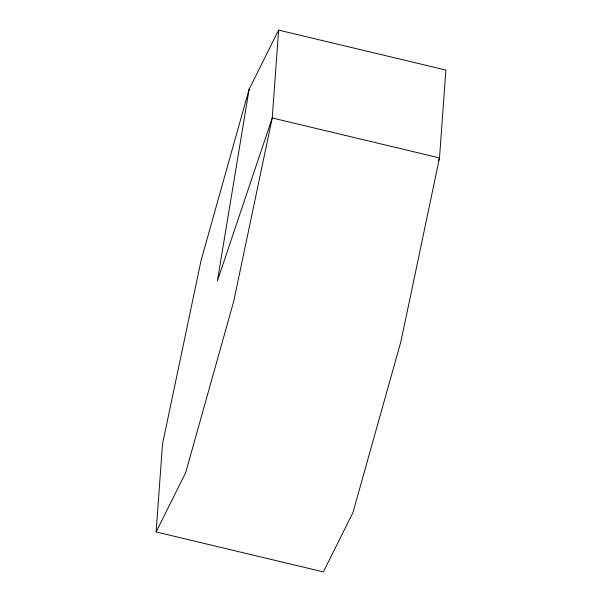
<?xml version="1.0" encoding="UTF-8"?>
<svg xmlns="http://www.w3.org/2000/svg" width="602" height="602" viewBox="0 0 602 602"><rect width="100%" height="100%" fill="white"/><g stroke="black" fill="none" stroke-linecap="round" stroke-linejoin="round"><path stroke-width="0.9" d="M156.121 531.942L162.502 444.08L201.023 260.696L249.123 89.224L278.621 30.1L445.879 70.058L439.498 157.92L400.977 341.304L352.877 512.776L323.379 571.9L156.121 531.942L185.619 472.826L233.711 301.346L272.232 117.969L278.621 30.1M249.123 89.224L217.367 281.021L272.232 117.969L439.498 157.92L438.602 160.591"/></g></svg>
